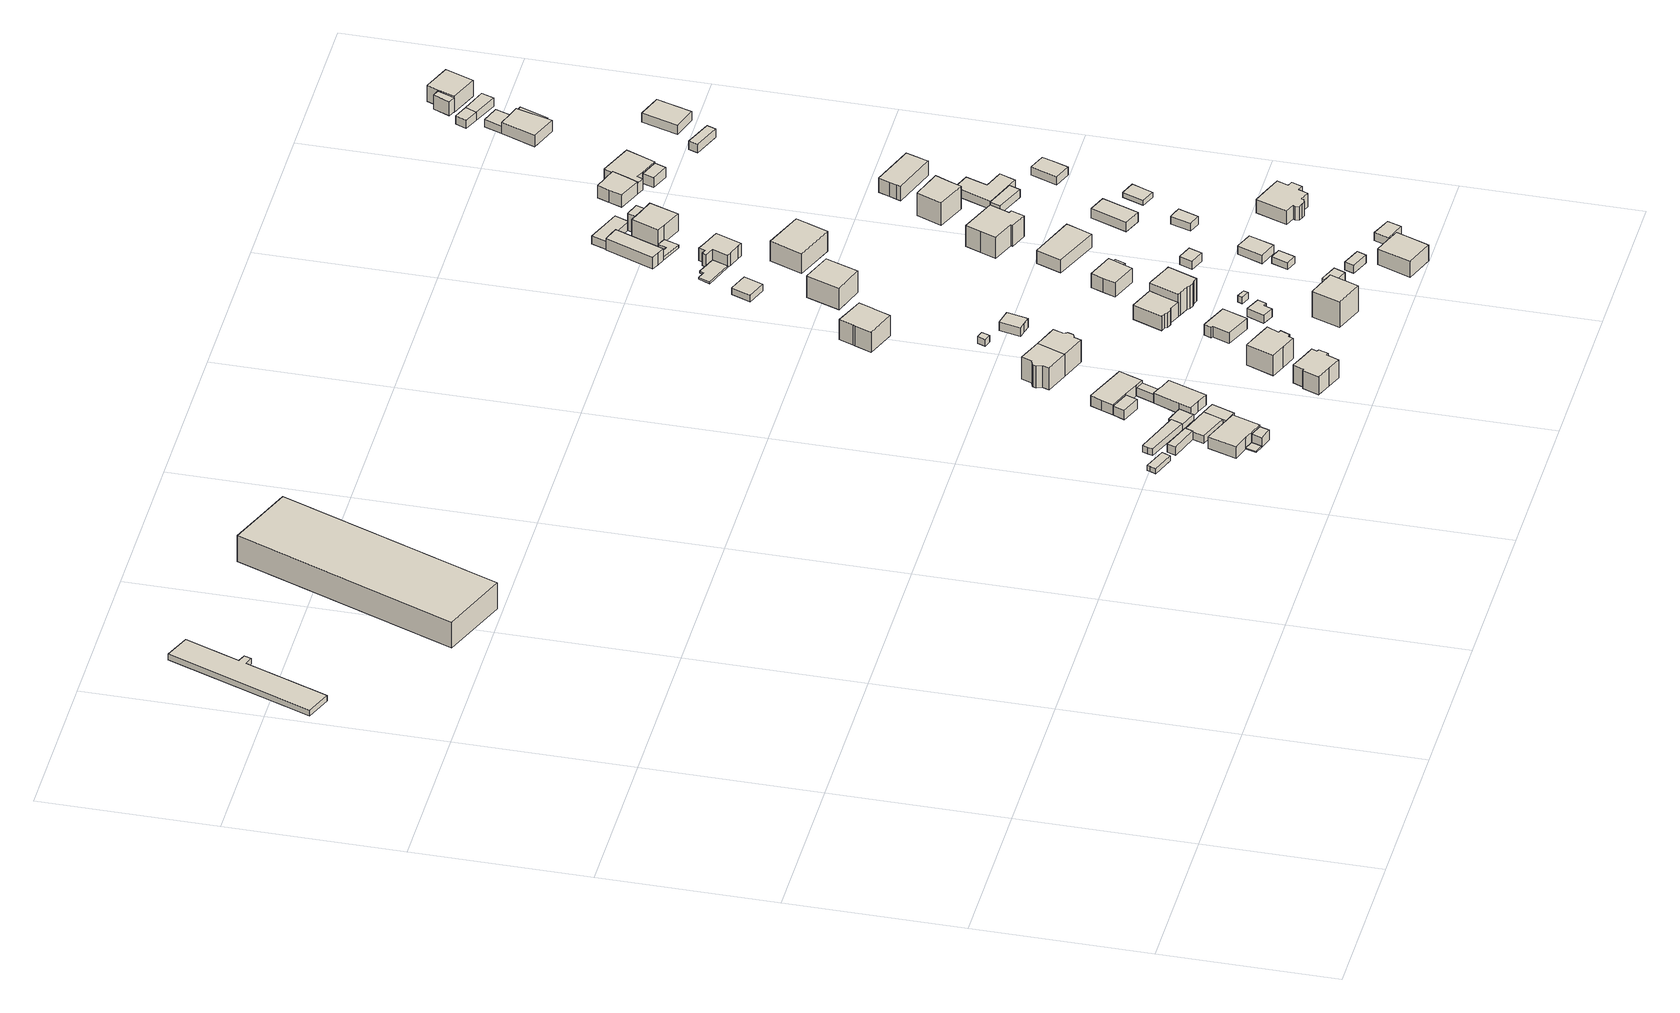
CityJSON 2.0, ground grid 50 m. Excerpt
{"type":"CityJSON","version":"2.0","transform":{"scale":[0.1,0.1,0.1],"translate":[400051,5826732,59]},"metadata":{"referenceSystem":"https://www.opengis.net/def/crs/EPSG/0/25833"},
"CityObjects":{
"building1":{"type":"Building","attributes":{"Gemeindeschluessel":"11000011","BezugspunktDach":"2200","function":"31001_2143","measuredHeight":1.81,"storeysAboveGround":1},"address":[{"country":"Germany","locality":"Berlin","thoroughfareNumber":"2 (5)","thoroughfareName":"Straße 1"}],"geometry":[{"type":"Solid","lod":"1","boundaries":[[[[0,1,2,3,4,5,6,7]],[[8,9,10,11,12,13,14,15]],[[8,15,7,6]],[[9,8,6,5]],[[10,9,5,4]],[[11,10,4,3]],[[12,11,3,2]],[[13,12,2,1]],[[14,13,1,0]],[[15,14,0,7]]]]}]},
"building2":{"type":"Building","attributes":{"Gemeindeschluessel":"11000011","BezugspunktDach":"2200","function":"31001_2143","measuredHeight":9.62,"storeysAboveGround":1},"address":[{"country":"Germany","locality":"Berlin","thoroughfareNumber":"2 (6)","thoroughfareName":"Straße 1"}],"geometry":[{"type":"Solid","lod":"1","boundaries":[[[[16,17,18,19,20]],[[21,22,23,24,25]],[[21,25,20,19]],[[22,21,19,18]],[[23,22,18,17]],[[24,23,17,16]],[[25,24,16,20]]]]}]},
"building3":{"type":"Building","attributes":{"Gemeindeschluessel":"11000011","BezugspunktDach":"2200","function":"31001_2143","measuredHeight":1.54,"storeysAboveGround":1},"address":[{"country":"Germany","locality":"Berlin","thoroughfareNumber":"114 (2)","thoroughfareName":"Straße 4"}],"geometry":[{"type":"Solid","lod":"1","boundaries":[[[[26,27,28,29,30]],[[31,32,33,34,35]],[[31,35,30,29]],[[32,31,29,28]],[[33,32,28,27]],[[34,33,27,26]],[[35,34,26,30]]]]}]},
"building4":{"type":"Building","attributes":{"Gemeindeschluessel":"11000011","BezugspunktDach":"2200","function":"51009_1610","measuredHeight":0.368,"storeysAboveGround":0},"address":[{"country":"Germany","locality":"Berlin"}],"geometry":[{"type":"Solid","lod":"1","boundaries":[[[[36,37,38,39]],[[40,41,42,43]],[[40,43,39,38]],[[41,40,38,37]],[[42,41,37,36]],[[43,42,36,39]]]]}]},
"building5":{"type":"Building","attributes":{"Gemeindeschluessel":"11000011","BezugspunktDach":"2200","function":"31001_2143","measuredHeight":3.09,"storeysAboveGround":1},"address":[{"country":"Germany","locality":"Berlin","thoroughfareNumber":"114 (4)","thoroughfareName":"Straße 4"}],"geometry":[{"type":"Solid","lod":"1","boundaries":[[[[44,45,46,47]],[[48,49,50,51]],[[48,51,47,46]],[[49,48,46,45]],[[50,49,45,44]],[[51,50,44,47]]]]}]},
"building6":{"type":"Building","attributes":{"Gemeindeschluessel":"11000011","function":"31001_1010"},"address":[{"country":"Germany","locality":"Berlin","thoroughfareNumber":"114","thoroughfareName":"Straße 4"}],"children":["building6-1","building6-2"]},
"building6-1":{"type":"BuildingPart","attributes":{"BezugspunktDach":"2200","measuredHeight":4.24,"storeysAboveGround":1},"parents":["building6"],"geometry":[{"type":"MultiSurface","lod":"1","boundaries":[[[52,53,54,55,56,57,58]],[[59,60,61,62,41,40,63]],[[59,63,58,57]],[[60,59,57,56]],[[61,60,56,55]],[[62,61,55,54]],[[41,64,65,54,53]],[[40,41,53,52]],[[63,40,52,58]],[[62,65,64,41]]]}]},
"building6-2":{"type":"BuildingPart","attributes":{"BezugspunktDach":"2200","measuredHeight":3.12,"storeysAboveGround":1},"parents":["building6"],"geometry":[{"type":"Solid","lod":"1","boundaries":[[[[66,65,64,67]],[[41,62,68,42]],[[41,42,67,64]],[[68,62,65,66]],[[42,68,66,67]],[[41,64,65,62]]]]}]},
"building7":{"type":"Building","attributes":{"Gemeindeschluessel":"11000011","function":"31001_2463"},"address":[{"country":"Germany","locality":"Berlin","thoroughfareNumber":"110 (3)","thoroughfareName":"Straße 4"}],"children":["building7-1","building7-2"]},
"building7-1":{"type":"BuildingPart","attributes":{"BezugspunktDach":"2200","measuredHeight":2.5,"storeysAboveGround":1},"parents":["building7"],"geometry":[{"type":"MultiSurface","lod":"1","boundaries":[[[69,70,71,72,73,74]],[[75,76,77,78,79,80]],[[75,80,74,73]],[[76,75,73,72]],[[77,76,72,71]],[[81,82,77,71,70]],[[79,83,81,78,70,69]],[[80,79,69,74]],[[78,77,82,81]],[[84,78,81,83,79]]]}]},
"building7-2":{"type":"BuildingPart","attributes":{"BezugspunktDach":"2200","measuredHeight":1.83,"storeysAboveGround":1},"parents":["building7"],"geometry":[{"type":"MultiSurface","lod":"1","boundaries":[[[85,86,87,88,82,83]],[[77,89,90,91,92,79]],[[89,77,82,88]],[[90,89,88,87]],[[91,90,87,86]],[[92,91,86,85]],[[79,92,85,83]],[[77,93,78,81,82]],[[79,83,81,78]]]}]},
"building8":{"type":"Building","attributes":{"Gemeindeschluessel":"11000011","BezugspunktDach":"2200","function":"31001_2463","measuredHeight":2.36,"storeysAboveGround":1},"address":[{"country":"Germany","locality":"Berlin","thoroughfareNumber":"114 (3)","thoroughfareName":"Straße 4"}],"geometry":[{"type":"Solid","lod":"1","boundaries":[[[[94,95,96,97,98]],[[50,49,99,100,101]],[[50,101,98,97]],[[49,50,97,96]],[[99,49,96,95]],[[100,99,95,94]],[[101,100,94,98]]]]}]},
"building9":{"type":"Building","attributes":{"Gemeindeschluessel":"11000011","BezugspunktDach":"2200","function":"31001_2143","measuredHeight":2.33,"storeysAboveGround":1},"address":[{"country":"Germany","locality":"Berlin","thoroughfareNumber":"114 (1)","thoroughfareName":"Straße 4"}],"geometry":[{"type":"Solid","lod":"1","boundaries":[[[[102,103,95,94,104]],[[100,99,105,106,107]],[[100,107,104,94]],[[99,100,94,95]],[[105,99,95,103]],[[106,105,103,102]],[[107,106,102,104]]]]}]},
"building10":{"type":"Building","attributes":{"Gemeindeschluessel":"11000011","BezugspunktDach":"2200","function":"31001_2463","measuredHeight":3.72,"storeysAboveGround":1},"address":[{"country":"Germany","locality":"Berlin","thoroughfareNumber":"110 (2)","thoroughfareName":"Straße 4"}],"geometry":[{"type":"Solid","lod":"1","boundaries":[[[[108,109,110,111,112,113,114,115]],[[116,117,118,119,120,121,122,123]],[[116,123,115,114]],[[117,116,114,113]],[[118,117,113,112]],[[119,118,112,111]],[[120,119,111,110]],[[121,120,110,109]],[[122,121,109,108]],[[123,122,108,115]]]]}]},
"building11":{"type":"Building","attributes":{"Gemeindeschluessel":"11000011","function":"31001_1010"},"address":[{"country":"Germany","locality":"Berlin","thoroughfareNumber":"110","thoroughfareName":"Straße 4"}],"children":["building11-1","building11-2"]},
"building11-1":{"type":"BuildingPart","attributes":{"BezugspunktDach":"2200","measuredHeight":3.73,"storeysAboveGround":1},"parents":["building11"],"geometry":[{"type":"MultiSurface","lod":"1","boundaries":[[[124,125,126,127,128,129,130,131]],[[132,133,134,135,136,137,138,139]],[[132,139,131,130]],[[133,132,130,129]],[[134,133,129,128]],[[135,134,128,127]],[[136,135,127,126]],[[137,136,126,125]],[[138,137,125,124]],[[139,140,141,124,131]],[[141,140,139,138]]]}]},
"building11-2":{"type":"BuildingPart","attributes":{"BezugspunktDach":"2200","measuredHeight":3.01,"storeysAboveGround":1},"parents":["building11"],"geometry":[{"type":"Solid","lod":"1","boundaries":[[[[142,141,140,143]],[[139,138,144,145]],[[139,145,143,140]],[[144,138,141,142]],[[145,144,142,143]],[[138,139,140,141]]]]}]},
"building12":{"type":"Building","attributes":{"Gemeindeschluessel":"11000011","BezugspunktDach":"2200","function":"51009_1610","measuredHeight":2.56,"storeysAboveGround":0},"address":[{"country":"Germany","locality":"Berlin"}],"geometry":[{"type":"Solid","lod":"1","boundaries":[[[[146,147,148,149]],[[137,136,150,151]],[[137,151,149,148]],[[136,137,148,147]],[[150,136,147,146]],[[151,150,146,149]]]]}]},
"building13":{"type":"Building","attributes":{"Gemeindeschluessel":"11000011","BezugspunktDach":"2200","function":"31001_1010","measuredHeight":7.73,"storeysAboveGround":1},"address":[{"country":"Germany","locality":"Berlin","thoroughfareNumber":"115","thoroughfareName":"Straße 4"}],"geometry":[{"type":"Solid","lod":"1","boundaries":[[[[152,153,154,155,156,157,158,159,160,161,162,163]],[[164,165,166,167,168,169,170,171,172,173,174,175]],[[164,175,163,162]],[[165,164,162,161]],[[166,165,161,160]],[[167,166,160,159]],[[168,167,159,158]],[[169,168,158,157]],[[170,169,157,156]],[[171,170,156,155]],[[172,171,155,154]],[[173,172,154,153]],[[174,173,153,152]],[[175,174,152,163]]]]}]},
"building14":{"type":"Building","attributes":{"Gemeindeschluessel":"11000011","BezugspunktDach":"2200","function":"31001_1010","measuredHeight":8.79,"storeysAboveGround":1},"address":[{"country":"Germany","locality":"Berlin","thoroughfareNumber":"68","thoroughfareName":"Birkholzer Weg"}],"geometry":[{"type":"Solid","lod":"1","boundaries":[[[[176,177,178,179,180,181,182,183,184,185]],[[186,187,188,189,190,191,192,193,194,195]],[[186,195,185,184]],[[187,186,184,183]],[[188,187,183,182]],[[189,188,182,181]],[[190,189,181,180]],[[191,190,180,179]],[[192,191,179,178]],[[193,192,178,177]],[[194,193,177,176]],[[195,194,176,185]]]]}]},
"building15":{"type":"Building","attributes":{"Gemeindeschluessel":"11000011","BezugspunktDach":"2200","function":"31001_1010","measuredHeight":9.28,"storeysAboveGround":1},"address":[{"country":"Germany","locality":"Berlin","thoroughfareNumber":"113","thoroughfareName":"Straße 4"}],"geometry":[{"type":"Solid","lod":"1","boundaries":[[[[196,197,198,199,200,201,202,203,204,205]],[[206,207,208,209,210,211,212,213,214,215]],[[206,215,205,204]],[[207,206,204,203]],[[208,207,203,202]],[[209,208,202,201]],[[210,209,201,200]],[[211,210,200,199]],[[212,211,199,198]],[[213,212,198,197]],[[214,213,197,196]],[[215,214,196,205]]]]}]},
"building16":{"type":"Building","attributes":{"Gemeindeschluessel":"11000011","BezugspunktDach":"2200","function":"31001_1010","measuredHeight":8.74,"storeysAboveGround":1},"address":[{"country":"Germany","locality":"Berlin","thoroughfareNumber":"108","thoroughfareName":"Straße 4"}],"geometry":[{"type":"Solid","lod":"1","boundaries":[[[[216,217,218,219,220,221,222,178,177,176]],[[193,192,223,224,225,226,227,228,229,194]],[[193,194,176,177]],[[192,193,177,178]],[[223,192,178,222]],[[224,223,222,221]],[[225,224,221,220]],[[226,225,220,219]],[[227,226,219,218]],[[228,227,218,217]],[[229,228,217,216]],[[194,229,216,176]]]]}]},
"building17":{"type":"Building","attributes":{"Gemeindeschluessel":"11000011","BezugspunktDach":"2200","function":"31001_2143","measuredHeight":2.1,"storeysAboveGround":1},"address":[{"country":"Germany","locality":"Berlin","thoroughfareNumber":"106 (1)","thoroughfareName":"Straße 4"}],"geometry":[{"type":"Solid","lod":"1","boundaries":[[[[230,231,232,233]],[[234,235,236,237]],[[234,237,233,232]],[[235,234,232,231]],[[236,235,231,230]],[[237,236,230,233]]]]}]},
"building18":{"type":"Building","attributes":{"Gemeindeschluessel":"11000011","BezugspunktDach":"2200","function":"31001_1010","measuredHeight":4.11,"storeysAboveGround":1},"address":[{"country":"Germany","locality":"Berlin","thoroughfareNumber":"111","thoroughfareName":"Straße 4"}],"geometry":[{"type":"Solid","lod":"1","boundaries":[[[[238,239,240,241,242,243,244]],[[245,246,247,248,249,250,251]],[[245,251,244,243]],[[246,245,243,242]],[[247,246,242,241]],[[248,247,241,240]],[[249,248,240,239]],[[250,249,239,238]],[[251,250,238,244]]]]}]},
"building19":{"type":"Building","attributes":{"Gemeindeschluessel":"11000011","BezugspunktDach":"2200","function":"31001_1010","measuredHeight":8.07,"storeysAboveGround":1},"address":[{"country":"Germany","locality":"Berlin","thoroughfareNumber":"73","thoroughfareName":"Birkholzer Weg"}],"geometry":[{"type":"Solid","lod":"1","boundaries":[[[[252,253,254,255,256,257,258,259]],[[260,261,262,263,264,265,266,267]],[[260,267,259,258]],[[261,260,258,257]],[[262,261,257,256]],[[263,262,256,255]],[[264,263,255,254]],[[265,264,254,253]],[[266,265,253,252]],[[267,266,252,259]]]]}]},
"building20":{"type":"Building","attributes":{"Gemeindeschluessel":"11000011","BezugspunktDach":"2200","function":"31001_2143","measuredHeight":3.01,"storeysAboveGround":1},"address":[{"country":"Germany","locality":"Berlin","thoroughfareNumber":"106","thoroughfareName":"Straße 4"}],"geometry":[{"type":"Solid","lod":"1","boundaries":[[[[268,269,270,271,272,273]],[[274,275,276,277,278,279]],[[274,279,273,272]],[[275,274,272,271]],[[276,275,271,270]],[[277,276,270,269]],[[278,277,269,268]],[[279,278,268,273]]]]}]},
"building21":{"type":"Building","attributes":{"Gemeindeschluessel":"11000011","BezugspunktDach":"2200","function":"31001_1010","measuredHeight":9.16,"storeysAboveGround":1},"address":[{"country":"Germany","locality":"Berlin","thoroughfareNumber":"9","thoroughfareName":"Straße 3"}],"geometry":[{"type":"Solid","lod":"1","boundaries":[[[[280,281,282,283]],[[284,285,286,287]],[[284,287,283,282]],[[285,284,282,281]],[[286,285,281,280]],[[287,286,280,283]]]]}]},
"building22":{"type":"Building","attributes":{"Gemeindeschluessel":"11000011","BezugspunktDach":"2200","function":"31001_2463","measuredHeight":2.52,"storeysAboveGround":1},"address":[{"country":"Germany","locality":"Berlin","thoroughfareNumber":"111 (1)","thoroughfareName":"Straße 4"}],"geometry":[{"type":"Solid","lod":"1","boundaries":[[[[288,289,290,291,292,293]],[[294,295,296,297,298,299]],[[294,299,293,292]],[[295,294,292,291]],[[296,295,291,290]],[[297,296,290,289]],[[298,297,289,288]],[[299,298,288,293]]]]}]},
"building23":{"type":"Building","attributes":{"Gemeindeschluessel":"11000011","BezugspunktDach":"2200","function":"31001_1010","measuredHeight":5.5,"storeysAboveGround":1},"address":[{"country":"Germany","locality":"Berlin","thoroughfareNumber":"109","thoroughfareName":"Straße 4"}],"geometry":[{"type":"Solid","lod":"1","boundaries":[[[[300,301,302,303,304,305,306,307,308]],[[309,310,311,312,313,314,315,316,317]],[[309,317,308,307]],[[310,309,307,306]],[[311,310,306,305]],[[312,311,305,304]],[[313,312,304,303]],[[314,313,303,302]],[[315,314,302,301]],[[316,315,301,300]],[[317,316,300,308]]]]}]},
"building24":{"type":"Building","attributes":{"Gemeindeschluessel":"11000011","BezugspunktDach":"2200","function":"31001_1010","measuredHeight":8.52,"storeysAboveGround":1},"address":[{"country":"Germany","locality":"Berlin","thoroughfareNumber":"109A","thoroughfareName":"Straße 4"}],"geometry":[{"type":"Solid","lod":"1","boundaries":[[[[318,319,320,321,322,323,324,325,326,327,328,329]],[[310,330,331,332,333,334,335,336,337,338,339,312]],[[310,312,329,328]],[[330,310,328,327]],[[331,330,327,326]],[[332,331,326,325]],[[333,332,325,324]],[[334,333,324,323]],[[335,334,323,322]],[[336,335,322,321]],[[337,336,321,320]],[[338,337,320,319]],[[339,338,319,318]],[[312,339,318,329]]]]}]},
"building25":{"type":"Building","attributes":{"Gemeindeschluessel":"11000011","BezugspunktDach":"2200","function":"31001_2143","measuredHeight":2.08,"storeysAboveGround":1},"address":[{"country":"Germany","locality":"Berlin","thoroughfareNumber":"111 (2)","thoroughfareName":"Straße 4"}],"geometry":[{"type":"Solid","lod":"1","boundaries":[[[[340,341,342,343]],[[344,345,346,347]],[[344,347,343,342]],[[345,344,342,341]],[[346,345,341,340]],[[347,346,340,343]]]]}]},
"building26":{"type":"Building","attributes":{"Gemeindeschluessel":"11000011","BezugspunktDach":"2200","function":"31001_2463","measuredHeight":2.92,"storeysAboveGround":1},"address":[{"country":"Germany","locality":"Berlin","thoroughfareNumber":"118 (3)","thoroughfareName":"Straße 5"}],"geometry":[{"type":"Solid","lod":"1","boundaries":[[[[348,349,350,351]],[[352,353,354,355]],[[352,355,351,350]],[[353,352,350,349]],[[354,353,349,348]],[[355,354,348,351]]]]}]},
"building27":{"type":"Building","attributes":{"Gemeindeschluessel":"11000011","BezugspunktDach":"2200","function":"31001_1010","measuredHeight":7.49,"storeysAboveGround":1},"address":[{"country":"Germany","locality":"Berlin","thoroughfareNumber":"75","thoroughfareName":"Birkholzer Weg"}],"geometry":[{"type":"Solid","lod":"1","boundaries":[[[[356,357,358,359]],[[360,361,362,363]],[[360,363,359,358]],[[361,360,358,357]],[[362,361,357,356]],[[363,362,356,359]]]]}]},
"building28":{"type":"Building","attributes":{"Gemeindeschluessel":"11000011","BezugspunktDach":"2200","function":"31001_1010","measuredHeight":5.88,"storeysAboveGround":1},"address":[{"country":"Germany","locality":"Berlin","thoroughfareNumber":"107","thoroughfareName":"Straße 4"}],"geometry":[{"type":"Solid","lod":"1","boundaries":[[[[364,365,366,367,368,369]],[[370,371,372,373,374,375]],[[370,375,369,368]],[[371,370,368,367]],[[372,371,367,366]],[[373,372,366,365]],[[374,373,365,364]],[[375,374,364,369]]]]}]},
"building29":{"type":"Building","attributes":{"Gemeindeschluessel":"11000011","BezugspunktDach":"2200","function":"31001_2463","measuredHeight":2.09,"storeysAboveGround":1},"address":[{"country":"Germany","locality":"Berlin","thoroughfareNumber":"100 (1)","thoroughfareName":"Straße 4"}],"geometry":[{"type":"Solid","lod":"1","boundaries":[[[[376,377,378,379]],[[380,381,382,383]],[[380,383,379,378]],[[381,380,378,377]],[[382,381,377,376]],[[383,382,376,379]]]]}]},
"building30":{"type":"Building","attributes":{"Gemeindeschluessel":"11000011","BezugspunktDach":"2200","function":"31001_2143","measuredHeight":2.47,"storeysAboveGround":1},"address":[{"country":"Germany","locality":"Berlin","thoroughfareNumber":"118 (2)","thoroughfareName":"Straße 5"}],"geometry":[{"type":"Solid","lod":"1","boundaries":[[[[384,385,386,387]],[[388,389,390,391]],[[388,391,387,386]],[[389,388,386,385]],[[390,389,385,384]],[[391,390,384,387]]]]}]},
"building31":{"type":"Building","attributes":{"Gemeindeschluessel":"11000011","BezugspunktDach":"2200","function":"31001_1010","measuredHeight":5.78,"storeysAboveGround":1},"address":[{"country":"Germany","locality":"Berlin","thoroughfareNumber":"118","thoroughfareName":"Straße 5"}],"geometry":[{"type":"Solid","lod":"1","boundaries":[[[[392,393,394,395,396]],[[397,398,399,400,401]],[[397,401,396,395]],[[398,397,395,394]],[[399,398,394,393]],[[400,399,393,392]],[[401,400,392,396]]]]}]},
"building32":{"type":"Building","attributes":{"Gemeindeschluessel":"11000011","BezugspunktDach":"2200","function":"31001_2143","measuredHeight":2.52,"storeysAboveGround":1},"address":[{"country":"Germany","locality":"Berlin","thoroughfareNumber":"107 (1)","thoroughfareName":"Straße 4"}],"geometry":[{"type":"Solid","lod":"1","boundaries":[[[[402,403,404,405]],[[372,406,407,373]],[[372,373,405,404]],[[406,372,404,403]],[[407,406,403,402]],[[373,407,402,405]]]]}]},
"building33":{"type":"Building","attributes":{"Gemeindeschluessel":"11000011","BezugspunktDach":"2200","function":"31001_2143","measuredHeight":2.22,"storeysAboveGround":1},"address":[{"country":"Germany","locality":"Berlin","thoroughfareNumber":"116","thoroughfareName":"Straße 5"}],"geometry":[{"type":"Solid","lod":"1","boundaries":[[[[408,409,410,411]],[[412,413,414,415]],[[412,415,411,410]],[[413,412,410,409]],[[414,413,409,408]],[[415,414,408,411]]]]}]},
"building34":{"type":"Building","attributes":{"Gemeindeschluessel":"11000011","BezugspunktDach":"2200","function":"31001_2463","measuredHeight":3.1,"storeysAboveGround":1},"address":[{"country":"Germany","locality":"Berlin","thoroughfareNumber":"109 (1)","thoroughfareName":"Straße 4"}],"geometry":[{"type":"Solid","lod":"1","boundaries":[[[[416,417,418,419]],[[420,421,422,423]],[[420,423,419,418]],[[421,420,418,417]],[[422,421,417,416]],[[423,422,416,419]]]]}]},
"building35":{"type":"Building","attributes":{"Gemeindeschluessel":"11000011","BezugspunktDach":"2200","function":"31001_2143","measuredHeight":0.62,"storeysAboveGround":1},"address":[{"country":"Germany","locality":"Berlin","thoroughfareNumber":"98 (1)","thoroughfareName":"Straße 4"}],"geometry":[{"type":"Solid","lod":"1","boundaries":[[[[424,425,426,427,428,429,430]],[[431,432,433,434,435,436,437]],[[431,437,430,429]],[[432,431,429,428]],[[433,432,428,427]],[[434,433,427,426]],[[435,434,426,425]],[[436,435,425,424]],[[437,436,424,430]]]]}]},
"building36":{"type":"Building","attributes":{"Gemeindeschluessel":"11000011","BezugspunktDach":"2200","function":"31001_2143","measuredHeight":3.09,"storeysAboveGround":1},"address":[{"country":"Germany","locality":"Berlin","thoroughfareNumber":"114 (1)","thoroughfareName":"Straße 5"}],"geometry":[{"type":"Solid","lod":"1","boundaries":[[[[438,439,440,441]],[[442,443,444,445]],[[442,445,441,440]],[[443,442,440,439]],[[444,443,439,438]],[[445,444,438,441]]]]}]},
"building37":{"type":"Building","attributes":{"Gemeindeschluessel":"11000011","BezugspunktDach":"2200","function":"31001_1010","measuredHeight":5.5,"storeysAboveGround":1},"address":[{"country":"Germany","locality":"Berlin","thoroughfareNumber":"105","thoroughfareName":"Straße 4"}],"geometry":[{"type":"Solid","lod":"1","boundaries":[[[[446,447,448,449]],[[450,451,452,453]],[[450,453,449,448]],[[451,450,448,447]],[[452,451,447,446]],[[453,452,446,449]]]]}]},
"building38":{"type":"Building","attributes":{"Gemeindeschluessel":"11000011","BezugspunktDach":"2200","function":"31001_2463","measuredHeight":2.6,"storeysAboveGround":1},"address":[{"country":"Germany","locality":"Berlin","thoroughfareNumber":"118 (1)","thoroughfareName":"Straße 5"}],"geometry":[{"type":"Solid","lod":"1","boundaries":[[[[454,455,456,457]],[[458,459,460,461]],[[458,461,457,456]],[[459,458,456,455]],[[460,459,455,454]],[[461,460,454,457]]]]}]},
"building39":{"type":"Building","attributes":{"Gemeindeschluessel":"11000011","BezugspunktDach":"2200","function":"31001_1010","measuredHeight":8.18,"storeysAboveGround":1},"address":[{"country":"Germany","locality":"Berlin","thoroughfareNumber":"100","thoroughfareName":"Straße 4"}],"geometry":[{"type":"Solid","lod":"1","boundaries":[[[[462,463,464,465,466]],[[467,468,469,470,471]],[[467,471,466,465]],[[468,467,465,464]],[[469,468,464,463]],[[470,469,463,462]],[[471,470,462,466]]]]}]},
"building40":{"type":"Building","attributes":{"Gemeindeschluessel":"11000011","BezugspunktDach":"2200","function":"31001_1010","measuredHeight":5.52,"storeysAboveGround":1},"address":[{"country":"Germany","locality":"Berlin","thoroughfareNumber":"98","thoroughfareName":"Straße 4"}],"geometry":[{"type":"Solid","lod":"1","boundaries":[[[[472,473,474,475,476,477,478,479,480,481,482,483]],[[484,485,486,487,488,489,490,491,492,436,435,434]],[[484,434,483,482]],[[485,484,482,481]],[[486,485,481,480]],[[487,486,480,479]],[[488,487,479,478]],[[489,488,478,477]],[[490,489,477,476]],[[491,490,476,475]],[[492,491,475,474]],[[436,492,474,473]],[[435,436,473,472]],[[434,435,472,483]]]]}]},
"building41":{"type":"Building","attributes":{"Gemeindeschluessel":"11000011","BezugspunktDach":"2200","function":"31001_2143","measuredHeight":4.56,"storeysAboveGround":1},"address":[{"country":"Germany","locality":"Berlin","thoroughfareNumber":"96 (2)","thoroughfareName":"Straße 4"}],"geometry":[{"type":"Solid","lod":"1","boundaries":[[[[493,494,495,496,497,498,499]],[[500,501,502,503,504,505,506]],[[500,506,499,498]],[[501,500,498,497]],[[502,501,497,496]],[[503,502,496,495]],[[504,503,495,494]],[[505,504,494,493]],[[506,505,493,499]]]]}]},
"building42":{"type":"Building","attributes":{"Gemeindeschluessel":"11000011","BezugspunktDach":"2200","function":"51009_1610","measuredHeight":1.14,"storeysAboveGround":0},"address":[{"country":"Germany","locality":"Berlin"}],"geometry":[{"type":"Solid","lod":"1","boundaries":[[[[507,508,509,510,511,512]],[[503,513,514,515,516,504]],[[503,504,512,511]],[[513,503,511,510]],[[514,513,510,509]],[[515,514,509,508]],[[516,515,508,507]],[[504,516,507,512]]]]}]},
"building43":{"type":"Building","attributes":{"Gemeindeschluessel":"11000011","BezugspunktDach":"2200","function":"31001_1010","measuredHeight":8.59,"storeysAboveGround":2},"address":[{"country":"Germany","locality":"Berlin","thoroughfareNumber":"103","thoroughfareName":"Straße 4"}],"geometry":[{"type":"Solid","lod":"1","boundaries":[[[[517,518,519,520,521,522,523,524,525,526]],[[527,528,529,530,531,532,533,534,535,536]],[[527,536,526,525]],[[528,527,525,524]],[[529,528,524,523]],[[530,529,523,522]],[[531,530,522,521]],[[532,531,521,520]],[[533,532,520,519]],[[534,533,519,518]],[[535,534,518,517]],[[536,535,517,526]]]]}]},
"building44":{"type":"Building","attributes":{"Gemeindeschluessel":"11000011","BezugspunktDach":"2200","function":"31001_1313","measuredHeight":2.68,"storeysAboveGround":1},"address":[{"country":"Germany","locality":"Berlin","thoroughfareNumber":"112 (1)","thoroughfareName":"Straße 5"}],"geometry":[{"type":"Solid","lod":"1","boundaries":[[[[537,538,539,540,541]],[[542,543,544,545,546]],[[542,546,541,540]],[[543,542,540,539]],[[544,543,539,538]],[[545,544,538,537]],[[546,545,537,541]]]]}]},
"building45":{"type":"Building","attributes":{"Gemeindeschluessel":"11000011","BezugspunktDach":"2200","function":"31001_2463","measuredHeight":2.54,"storeysAboveGround":1},"address":[{"country":"Germany","locality":"Berlin","thoroughfareNumber":"96 (1)","thoroughfareName":"Straße 4"}],"geometry":[{"type":"Solid","lod":"1","boundaries":[[[[547,548,549,550,551,552]],[[553,554,555,556,557,558]],[[553,558,552,551]],[[554,553,551,550]],[[555,554,550,549]],[[556,555,549,548]],[[557,556,548,547]],[[558,557,547,552]]]]}]},
"building46":{"type":"Building","attributes":{"Gemeindeschluessel":"11000011","function":"31001_1010"},"address":[{"country":"Germany","locality":"Berlin","thoroughfareNumber":"96","thoroughfareName":"Straße 4"}],"children":["building46-1","building46-2"]},
"building46-1":{"type":"BuildingPart","attributes":{"BezugspunktDach":"2200","measuredHeight":5.55,"storeysAboveGround":1},"parents":["building46"],"geometry":[{"type":"MultiSurface","lod":"1","boundaries":[[[559,560,561,562,563,564]],[[565,566,567,568,569,570]],[[565,570,564,563]],[[565,563,562,571,572]],[[567,566,562,561]],[[568,567,561,560]],[[569,568,560,559]],[[570,569,559,564]],[[566,572,571,562]]]}]},
"building46-2":{"type":"BuildingPart","attributes":{"BezugspunktDach":"2200","measuredHeight":5.55,"storeysAboveGround":1},"parents":["building46"],"geometry":[{"type":"Solid","lod":"1","boundaries":[[[[562,573,574,575,571]],[[556,555,576,566,572]],[[556,572,571,575]],[[555,556,575,574]],[[576,555,574,573]],[[566,576,573,562]],[[572,566,562,571]]]]}]},
"building47":{"type":"Building","attributes":{"Gemeindeschluessel":"11000011","BezugspunktDach":"2200","function":"31001_2463","measuredHeight":3.71,"storeysAboveGround":1},"address":[{"country":"Germany","locality":"Berlin","thoroughfareNumber":"105 (1)","thoroughfareName":"Straße 4"}],"geometry":[{"type":"Solid","lod":"1","boundaries":[[[[577,578,579,580]],[[581,582,583,584]],[[581,584,580,579]],[[582,581,579,578]],[[583,582,578,577]],[[584,583,577,580]]]]}]},
"building48":{"type":"Building","attributes":{"Gemeindeschluessel":"11000011","BezugspunktDach":"2200","function":"31001_1010","measuredHeight":7.76,"storeysAboveGround":1},"address":[{"country":"Germany","locality":"Berlin","thoroughfareNumber":"114","thoroughfareName":"Straße 5"}],"geometry":[{"type":"Solid","lod":"1","boundaries":[[[[585,586,587,588,589,590,591,592,593,594,595,596,597,598,599,600]],[[601,602,603,604,605,606,607,608,609,610,611,612,613,614,615,616]],[[601,616,600,599]],[[602,601,599,598]],[[603,602,598,597]],[[604,603,597,596]],[[605,604,596,595]],[[606,605,595,594]],[[607,606,594,593]],[[608,607,593,592]],[[609,608,592,591]],[[610,609,591,590]],[[611,610,590,589]],[[612,611,589,588]],[[613,612,588,587]],[[614,613,587,586]],[[615,614,586,585]],[[616,615,585,600]]]]}]},
"building49":{"type":"Building","attributes":{"Gemeindeschluessel":"11000011","BezugspunktDach":"2200","function":"31001_1010","measuredHeight":8.78,"storeysAboveGround":1},"address":[{"country":"Germany","locality":"Berlin","thoroughfareNumber":"101","thoroughfareName":"Straße 4"}],"geometry":[{"type":"Solid","lod":"1","boundaries":[[[[617,618,619,620,621]],[[622,623,624,625,626]],[[622,626,621,620]],[[623,622,620,619]],[[624,623,619,618]],[[625,624,618,617]],[[626,625,617,621]]]]}]},
"building50":{"type":"Building","attributes":{"Gemeindeschluessel":"11000011","BezugspunktDach":"2200","function":"31001_2463","measuredHeight":2.52,"storeysAboveGround":1},"address":[{"country":"Germany","locality":"Berlin","thoroughfareNumber":"103 (1)","thoroughfareName":"Straße 4"}],"geometry":[{"type":"Solid","lod":"1","boundaries":[[[[627,628,629,630]],[[631,632,633,634]],[[631,634,630,629]],[[632,631,629,628]],[[633,632,628,627]],[[634,633,627,630]]]]}]},
"building51":{"type":"Building","attributes":{"Gemeindeschluessel":"11000011","BezugspunktDach":"2200","function":"31001_2463","measuredHeight":2.95,"storeysAboveGround":1},"address":[{"country":"Germany","locality":"Berlin","thoroughfareNumber":"110 (1)","thoroughfareName":"Straße 5"}],"geometry":[{"type":"Solid","lod":"1","boundaries":[[[[635,636,637,638,639]],[[640,641,642,643,644]],[[640,644,639,638]],[[641,640,638,637]],[[642,641,637,636]],[[643,642,636,635]],[[644,643,635,639]]]]}]},
"building52":{"type":"Building","attributes":{"Gemeindeschluessel":"11000011","BezugspunktDach":"2200","function":"31001_1312","measuredHeight":2.52,"storeysAboveGround":1},"address":[{"country":"Germany","locality":"Berlin","thoroughfareNumber":"101 (1)","thoroughfareName":"Straße 4"}],"geometry":[{"type":"Solid","lod":"1","boundaries":[[[[645,646,647,648,649,650]],[[651,652,653,654,655,656]],[[651,656,650,649]],[[652,651,649,648]],[[653,652,648,647]],[[654,653,647,646]],[[655,654,646,645]],[[656,655,645,650]]]]}]},
"building53":{"type":"Building","attributes":{"name":"Kindertagesstätte","Gemeindeschluessel":"11000011","BezugspunktDach":"2200","function":"31001_3065","measuredHeight":5.3,"storeysAboveGround":2},"address":[{"country":"Germany","locality":"Berlin","thoroughfareNumber":"76","thoroughfareName":"Birkholzer Weg"}],"geometry":[{"type":"Solid","lod":"1","boundaries":[[[[657,658,659,660,661,662,663,664]],[[665,666,667,668,669,670,671,672]],[[665,672,664,663]],[[666,665,663,662]],[[667,666,662,661]],[[668,667,661,660]],[[669,668,660,659]],[[670,669,659,658]],[[671,670,658,657]],[[672,671,657,664]]]]}]},
"building54":{"type":"Building","attributes":{"Gemeindeschluessel":"11000011","BezugspunktDach":"2200","function":"31001_2463","measuredHeight":2.62,"storeysAboveGround":1},"address":[{"country":"Germany","locality":"Berlin","thoroughfareNumber":"108 (1)","thoroughfareName":"Straße 5"}],"geometry":[{"type":"Solid","lod":"1","boundaries":[[[[673,674,675,676,677]],[[678,679,680,681,682]],[[678,682,677,676]],[[679,678,676,675]],[[680,679,675,674]],[[681,680,674,673]],[[682,681,673,677]]]]}]},
"building55":{"type":"Building","attributes":{"Gemeindeschluessel":"11000011","function":"31001_1010"},"address":[{"country":"Germany","locality":"Berlin","thoroughfareNumber":"94","thoroughfareName":"Straße 4"}],"children":["building55-1","building55-2","building55-3"]},
"building55-1":{"type":"BuildingPart","attributes":{"BezugspunktDach":"2200","measuredHeight":4.37,"storeysAboveGround":1},"parents":["building55"],"geometry":[{"type":"MultiSurface","lod":"1","boundaries":[[[683,684,685,686,687,688,689,690,691,692]],[[693,694,695,696,697,698,699,700,701,702]],[[695,694,690,689]],[[696,695,689,688]],[[697,696,688,687]],[[698,697,687,686]],[[703,704,705,686,685]],[[700,699,685,684]],[[701,700,684,683]],[[702,701,683,692]],[[693,706,707,691]],[[702,692,707,708,706]],[[693,691,690,694]],[[699,698,705,704,703]]]}]},
"building55-2":{"type":"BuildingPart","attributes":{"BezugspunktDach":"2200","measuredHeight":4.59,"storeysAboveGround":1},"parents":["building55"],"geometry":[{"type":"MultiSurface","lod":"1","boundaries":[[[709,710,711,712,713,714]],[[715,716,694,706,702,717]],[[715,717,714,713]],[[716,715,713,712]],[[694,716,712,711]],[[707,691,690,711,710]],[[702,706,710,709],[702,692,707,706]],[[717,702,709,714]],[[706,693,691,707]],[[693,694,690,691]],[[707,692,702,706]]]}]},
"building55-3":{"type":"BuildingPart","attributes":{"BezugspunktDach":"2200","measuredHeight":3.14,"storeysAboveGround":1},"parents":["building55"],"geometry":[{"type":"MultiSurface","lod":"1","boundaries":[[[718,705,704,719]],[[699,698,720,721]],[[699,721,719,704]],[[720,698,705,718]],[[721,720,718,719]],[[698,699,704,705,722]]]}]},
"building56":{"type":"Building","attributes":{"Gemeindeschluessel":"11000011","BezugspunktDach":"2200","function":"31001_2143","measuredHeight":2.74,"storeysAboveGround":1},"address":[{"country":"Germany","locality":"Berlin","thoroughfareNumber":"79 (1)","thoroughfareName":"Birkholzer Weg"}],"geometry":[{"type":"Solid","lod":"1","boundaries":[[[[723,724,725,726]],[[727,728,729,730]],[[727,730,726,725]],[[728,727,725,724]],[[729,728,724,723]],[[730,729,723,726]]]]}]},
"building57":{"type":"Building","attributes":{"Gemeindeschluessel":"11000011","function":"31001_1010"},"address":[{"country":"Germany","locality":"Berlin","thoroughfareNumber":"92","thoroughfareName":"Straße 4"}],"children":["building57-1","building57-2","building57-3"]},
"building57-1":{"type":"BuildingPart","attributes":{"BezugspunktDach":"2200","measuredHeight":4.56,"storeysAboveGround":1},"parents":["building57"],"geometry":[{"type":"MultiSurface","lod":"1","boundaries":[[[731,732,733,734,735]],[[736,737,738,739,740]],[[736,740,735,734]],[[741,742,734,733]],[[738,737,743,744,741,733,732]],[[739,745,746,747,732,731]],[[740,739,731,735]],[[737,736,742,741]],[[741,744,743,737]],[[738,747,746,745]]]}]},
"building57-2":{"type":"BuildingPart","attributes":{"BezugspunktDach":"2200","measuredHeight":2.8,"storeysAboveGround":1},"parents":["building57"],"geometry":[{"type":"Solid","lod":"1","boundaries":[[[[748,749,747,746]],[[738,750,751,745]],[[750,738,747,749]],[[751,750,749,748]],[[745,751,748,746]],[[738,745,746,747]]]]}]},
"building57-3":{"type":"BuildingPart","attributes":{"BezugspunktDach":"2200","measuredHeight":2.37,"storeysAboveGround":1},"parents":["building57"],"geometry":[{"type":"MultiSurface","lod":"1","boundaries":[[[744,752,753,742]],[[754,755,743,736]],[[754,736,742,753]],[[755,754,753,752]],[[743,755,752,744]],[[736,737,741,742]],[[743,744,741,737,756]]]}]},
"building58":{"type":"Building","attributes":{"Gemeindeschluessel":"11000011","BezugspunktDach":"2200","function":"31001_1010","measuredHeight":2.98,"storeysAboveGround":1},"address":[{"country":"Germany","locality":"Berlin","thoroughfareNumber":"79","thoroughfareName":"Birkholzer Weg"}],"geometry":[{"type":"Solid","lod":"1","boundaries":[[[[757,758,759,760]],[[761,762,763,764]],[[761,764,760,759]],[[762,761,759,758]],[[763,762,758,757]],[[764,763,757,760]]]]}]},
"building59":{"type":"Building","attributes":{"Gemeindeschluessel":"11000011","BezugspunktDach":"2200","function":"51009_1610","measuredHeight":2.57,"storeysAboveGround":0},"address":[{"country":"Germany","locality":"Berlin"}],"geometry":[{"type":"Solid","lod":"1","boundaries":[[[[765,766,767,768]],[[769,770,771,772]],[[769,772,768,767]],[[770,769,767,766]],[[771,770,766,765]],[[772,771,765,768]]]]}]},
"building60":{"type":"Building","attributes":{"Gemeindeschluessel":"11000011","BezugspunktDach":"2200","function":"31001_2463","measuredHeight":2.69,"storeysAboveGround":1},"address":[{"country":"Germany","locality":"Berlin","thoroughfareNumber":"90 (2)","thoroughfareName":"Straße 4"}],"geometry":[{"type":"Solid","lod":"1","boundaries":[[[[773,774,766,765]],[[775,776,777,778]],[[775,778,765,766]],[[776,775,766,774]],[[777,776,774,773]],[[778,777,773,765]]]]}]},
"building61":{"type":"Building","attributes":{"Gemeindeschluessel":"11000011","BezugspunktDach":"2200","function":"31001_2143","measuredHeight":4.49,"storeysAboveGround":1},"address":[{"country":"Germany","locality":"Berlin","thoroughfareNumber":"90 (1)","thoroughfareName":"Straße 4"}],"geometry":[{"type":"Solid","lod":"1","boundaries":[[[[779,780,781,782]],[[783,784,785,786]],[[783,786,782,781]],[[784,783,781,780]],[[785,784,780,779]],[[786,785,779,782]]]]}]},
"building62":{"type":"Building","attributes":{"Gemeindeschluessel":"11000011","BezugspunktDach":"2200","function":"31001_1010","measuredHeight":5.57,"storeysAboveGround":2},"address":[{"country":"Germany","locality":"Berlin","thoroughfareNumber":"90","thoroughfareName":"Straße 4"}],"geometry":[{"type":"Solid","lod":"1","boundaries":[[[[787,788,789,790,791,792]],[[793,794,795,796,797,798]],[[793,798,792,791]],[[794,793,791,790]],[[795,794,790,789]],[[796,795,789,788]],[[797,796,788,787]],[[798,797,787,792]]]]}]}
},
"vertices":[
[85,2351,41],[176,2589,41],[200,2580,41],[207,2601,41],[184,2610,41],[244,2766,41],[170,2796,41],[10,2380,41],[170,2796,23],[244,2766,23],[184,2610,23],[207,2601,23],[200,2580,23],[176,2589,23],[85,2351,23],[10,2380,23],
[573,2009,115],[820,2640,115],[722,2678,115],[624,2716,115],[376,2085,115],[624,2716,32],[722,2678,32],[820,2640,32],[573,2009,32],[376,2085,32],
[1642,458,24],[1652,482,24],[1587,507,24],[1584,498,24],[1577,481,24],[1584,498,8],[1587,507,8],[1652,482,8],[1642,458,8],[1577,481,8],
[1751,239,14],[1761,268,14],[1735,277,14],[1726,247,14],[1735,277,10],[1761,268,10],[1751,239,10],[1726,247,10],
[1745,421,37],[1753,444,37],[1675,473,37],[1666,449,37],[1675,473,10],[1753,444,10],[1745,421,10],[1666,449,10],
[1735,277,47],[1761,268,47],[1798,255,47],[1812,294,47],[1825,333,47],[1716,374,47],[1688,292,47],[1716,374,10],[1825,333,10],[1812,294,10],[1798,255,10],[1688,292,10],[1761,268,41],[1798,255,41],
[1789,227,41],[1751,239,41],[1789,227,10],
[1781,458,29],[1787,474,29],[1794,490,29],[1664,537,29],[1659,522,29],[1654,507,29],[1659,522,8],[1664,537,8],[1794,490,8],[1787,474,8],[1781,458,8],[1654,507,8],[1787,474,26],[1794,490,26],[1781,458,26],[1781,460,8],
[1832,439,26],[1834,448,26],[1847,481,26],[1798,498,26],[1798,498,8],[1847,481,8],[1834,448,8],[1832,439,8],[1791,482,8],
[1818,358,34],[1838,414,34],[1753,444,34],[1745,421,34],[1734,390,34],[1838,414,10],[1818,358,10],[1734,390,10],
[1851,335,34],[1876,400,34],[1814,347,34],[1876,400,10],[1851,335,10],[1814,347,10],
[1867,435,44],[1900,422,44],[1941,531,44],[1909,543,44],[1903,546,44],[1878,557,44],[1847,481,44],[1834,448,44],[1847,481,11],[1878,557,11],[1903,546,11],[1909,543,11],[1941,531,11],[1900,422,11],[1867,435,11],[1834,448,11],
[1855,626,45],[1898,608,45],[1923,598,45],[1936,632,45],[1949,665,45],[1828,714,45],[1814,681,45],[1801,647,45],[1814,681,12],[1828,714,12],[1949,665,12],[1936,632,12],[1923,598,12],[1898,608,12],[1855,626,12],[1801,647,12],[1801,647,42],[1855,626,42],
[1842,592,42],[1787,614,42],[1842,592,12],[1787,614,12],
[1903,546,38],[1923,598,38],[1898,608,38],[1878,557,38],[1903,546,12],[1878,557,12],
[2055,129,69],[2096,113,69],[2110,148,69],[2118,146,69],[2128,173,69],[2121,177,69],[2127,192,69],[2087,207,69],[2048,223,69],[2034,192,69],[2029,193,69],[2011,147,69],[2029,193,11],[2034,192,11],[2048,223,11],[2087,207,11],[2127,192,11],[2121,177,11],[2128,173,11],[2118,146,11],[2110,148,11],[2096,113,11],[2055,129,11],[2011,147,11],
[1943,810,80],[1959,850,80],[1975,890,80],[1906,917,80],[1895,887,80],[1882,883,80],[1880,880,80],[1876,871,80],[1883,856,80],[1876,836,80],[1883,856,9],[1876,871,9],[1880,880,9],[1882,883,9],[1895,887,9],[1906,917,9],[1975,890,9],[1959,850,9],[1943,810,9],[1876,836,9],
[2111,264,75],[2154,248,75],[2160,263,75],[2168,261,75],[2180,288,75],[2172,291,75],[2188,325,75],[2143,343,75],[2099,360,75],[2068,281,75],[2099,360,10],[2143,343,10],[2188,325,10],[2172,291,10],[2180,288,10],[2168,261,10],[2160,263,10],[2154,248,10],[2111,264,10],[2068,281,10],
[2015,783,80],[2022,803,80],[2034,808,80],[2038,820,80],[2039,824,80],[2034,834,80],[2044,864,80],[2044,864,9],[2034,834,9],[2039,824,9],[2038,820,9],[2034,808,9],[2022,803,9],[2015,783,9],
[2050,1036,29],[2058,1059,29],[2037,1065,29],[2028,1042,29],[2037,1065,8],[2058,1059,8],[2050,1036,8],[2028,1042,8],
[2256,395,43],[2283,466,43],[2209,496,43],[2205,498,43],[2196,477,43],[2201,474,43],[2182,426,43],[2201,474,9],[2196,477,9],[2205,498,9],[2209,496,9],[2283,466,9],[2256,395,9],[2182,426,9],
[2018,1294,73],[2036,1340,73],[2039,1346,73],[2054,1386,73],[1971,1419,73],[1955,1379,73],[1953,1372,73],[1934,1326,73],[1953,1372,8],[1955,1379,8],[1971,1419,8],[2054,1386,8],[2039,1346,8],[2036,1340,8],[2018,1294,8],[1934,1326,8],
[2113,958,36],[2136,953,36],[2150,1013,36],[2128,1018,36],[2105,1023,36],[2091,962,36],[2105,1023,8],[2128,1018,8],[2150,1013,8],[2136,953,8],[2113,958,8],[2091,962,8],
[2397,130,92],[2428,212,92],[2346,242,92],[2317,162,92],[2346,242,9],[2428,212,9],[2397,130,9],[2317,162,9],
[2324,344,34],[2335,369,34],[2345,365,34],[2354,389,34],[2311,408,34],[2290,359,34],[2311,408,9],[2354,389,9],[2345,365,9],[2335,369,9],[2324,344,9],[2290,359,9],
[2210,605,56],[2215,598,56],[2228,593,56],[2236,594,56],[2267,582,56],[2283,624,56],[2300,666,56],[2230,693,56],[2197,610,56],[2230,693,10],[2300,666,10],[2283,624,10],[2267,582,10],[2236,594,10],[2228,593,10],[2215,598,10],[2210,605,10],[2197,610,10],
[2277,578,82],[2305,567,82],[2310,560,82],[2323,555,82],[2332,556,82],[2335,555,82],[2346,551,82],[2379,634,82],[2368,639,82],[2310,662,82],[2300,666,82],[2267,582,82],[2310,662,10],[2368,639,10],[2379,634,10],[2346,551,10],[2335,555,10],[2332,556,10],[2323,555,10],[2310,560,10],[2305,567,10],[2277,578,10],
[2386,422,30],[2391,436,30],[2367,446,30],[2361,432,30],[2367,446,10],[2391,436,10],[2386,422,10],[2361,432,10],
[2519,194,38],[2532,226,38],[2481,247,38],[2468,214,38],[2481,247,9],[2532,226,9],[2519,194,9],[2468,214,9],
[2178,1418,83],[2212,1511,83],[2127,1543,83],[2092,1448,83],[2127,1543,14],[2212,1511,14],[2178,1418,14],[2092,1448,14],
[2393,734,52],[2409,772,52],[2422,804,52],[2346,833,52],[2333,798,52],[2319,763,52],[2333,798,7],[2346,833,7],[2422,804,7],[2409,772,7],[2393,734,7],[2319,763,7],
[2127,1660,36],[2149,1715,36],[2094,1736,36],[2072,1681,36],[2094,1736,15],[2149,1715,15],[2127,1660,15],[2072,1681,15],
[2614,160,33],[2624,186,33],[2571,207,33],[2561,181,33],[2571,207,8],[2624,186,8],[2614,160,8],[2561,181,8],
[2658,3,60],[2694,97,60],[2653,113,60],[2612,128,60],[2575,33,60],[2612,128,9],[2653,113,9],[2694,97,9],[2658,3,9],[2575,33,9],
[2438,763,32],[2449,793,32],[2422,804,32],[2409,772,32],[2449,793,7],[2438,763,7],
[2568,340,31],[2585,387,31],[2555,398,31],[2537,351,31],[2555,398,9],[2585,387,9],[2568,340,9],[2537,351,9],
[2523,578,35],[2537,615,35],[2496,631,35],[2482,594,35],[2496,631,8],[2537,615,8],[2523,578,8],[2482,594,8],
[2211,1774,18],[2227,1818,18],[2200,1828,18],[2172,1839,18],[2166,1827,18],[2144,1836,18],[2131,1803,18],[2144,1836,12],[2166,1827,12],[2172,1839,12],[2200,1828,12],[2227,1818,12],[2211,1774,12],[2131,1803,12],
[2601,404,34],[2627,475,34],[2577,495,34],[2550,423,34],[2577,495,7],[2627,475,7],[2601,404,7],[2550,423,7],
[2518,871,51],[2547,945,51],[2416,995,51],[2389,924,51],[2416,995,9],[2547,945,9],[2518,871,9],[2389,924,9],
[2757,99,34],[2771,139,34],[2715,161,34],[2700,120,34],[2715,161,8],[2771,139,8],[2757,99,8],[2700,120,8],
[2337,1536,79],[2355,1582,79],[2373,1628,79],[2261,1671,79],[2225,1579,79],[2261,1671,15],[2373,1628,15],[2355,1582,15],[2337,1536,15],[2225,1579,15],
[2227,1818,52],[2211,1774,52],[2223,1769,52],[2257,1756,52],[2270,1751,52],[2299,1825,52],[2286,1830,52],[2252,1843,52],[2225,1854,52],[2218,1836,52],[2205,1840,52],[2200,1828,52],[2205,1840,12],[2218,1836,12],[2225,1854,12],[2252,1843,12],[2286,1830,12],[2299,1825,12],[2270,1751,12],[2257,1756,12],[2223,1769,12],
[2173,1951,57],[2194,1942,57],[2200,1958,57],[2249,2082,57],[2227,2090,57],[2206,2098,57],[2151,1960,57],[2206,2098,19],[2227,2090,19],[2249,2082,19],[2200,1958,19],[2194,1942,19],[2173,1951,19],[2151,1960,19],
[2257,1916,30],[2271,1957,30],[2247,1968,30],[2237,1944,30],[2200,1958,30],[2194,1942,30],[2237,1944,19],[2247,1968,19],[2271,1957,19],[2257,1916,19],
[2477,1078,76],[2475,1073,76],[2524,1054,76],[2538,1091,76],[2529,1095,76],[2534,1107,76],[2551,1151,76],[2448,1192,76],[2430,1148,76],[2413,1104,76],[2430,1148,9],[2448,1192,9],[2551,1151,9],[2534,1107,9],[2529,1095,9],[2538,1091,9],[2524,1054,9],[2475,1073,9],[2477,1078,9],[2413,1104,9],
[2683,625,32],[2704,682,32],[2686,689,32],[2668,695,32],[2649,637,32],[2668,695,7],[2686,689,7],[2704,682,7],[2683,625,7],[2649,637,7],
[2249,2082,46],[2301,2062,46],[2306,2060,46],[2323,2101,46],[2222,2140,46],[2206,2098,46],[2222,2140,21],[2323,2101,21],[2306,2060,21],[2301,2062,21],[2249,2082,21],[2206,2098,21],
[2271,1957,76],[2328,1933,76],[2358,2016,76],[2332,2025,76],[2276,2045,76],[2247,1968,76],[2276,2045,21],[2332,2025,21],[2358,2016,21],[2328,1933,21],[2271,1957,21],[2247,1968,21],[2292,2039,76],[2292,2039,21],
[2340,2049,76],[2306,2060,76],[2301,2062,76],[2340,2049,21],
[2657,780,38],[2696,883,38],[2646,903,38],[2607,800,38],[2646,903,8],[2696,883,8],[2657,780,8],[2607,800,8],
[2759,388,53],[2756,382,53],[2759,371,53],[2770,367,53],[2778,364,53],[2790,368,53],[2792,375,53],[2820,364,53],[2830,391,53],[2846,385,53],[2858,416,53],[2843,421,53],[2855,454,53],[2810,471,53],[2764,488,53],[2731,399,53],[2764,488,9],[2810,471,9],[2855,454,9],[2843,421,9],[2858,416,9],[2846,385,9],[2830,391,9],[2820,364,9],[2792,375,9],[2790,368,9],[2778,364,9],[2770,367,9],[2759,371,9],[2756,382,9],[2759,388,9],[2731,399,9],
[2604,1241,84],[2619,1279,84],[2635,1316,84],[2550,1346,84],[2520,1274,84],[2550,1346,11],[2635,1316,11],[2619,1279,11],[2604,1241,11],[2520,1274,11],
[2689,1103,36],[2701,1134,36],[2618,1166,36],[2606,1136,36],[2618,1166,11],[2701,1134,11],[2689,1103,11],[2606,1136,11],
[2771,767,24],[2783,797,24],[2795,827,24],[2754,843,24],[2731,783,24],[2754,843,8],[2795,827,8],[2783,797,8],[2771,767,8],[2731,783,8],
[2727,1124,36],[2745,1170,36],[2689,1191,36],[2711,1252,36],[2661,1271,36],[2621,1166,36],[2661,1271,10],[2711,1252,10],[2689,1191,10],[2745,1170,10],[2727,1124,10],[2621,1166,10],
[2727,1357,59],[2731,1368,59],[2738,1389,59],[2749,1421,59],[2625,1466,59],[2613,1434,59],[2605,1413,59],[2601,1401,59],[2605,1413,13],[2613,1434,13],[2625,1466,13],[2749,1421,13],[2738,1389,13],[2731,1368,13],[2727,1357,13],[2601,1401,13],
[2815,1004,36],[2832,1050,36],[2842,1079,36],[2794,1098,36],[2765,1022,36],[2794,1098,10],[2842,1079,10],[2832,1050,10],[2815,1004,10],[2765,1022,10],
[2487,2065,55],[2494,2081,55],[2515,2072,55],[2568,2052,55],[2585,2093,55],[2602,2135,55],[2507,2173,55],[2496,2148,55],[2489,2131,55],[2465,2074,55],[2489,2131,20],[2496,2148,20],[2507,2173,20],[2602,2135,20],[2585,2093,20],[2568,2052,20],[2515,2072,20],[2494,2081,20],[2487,2065,20],[2465,2074,20],[2515,2072,40],[2515,2072,51],[2568,2052,51],[2481,2111,20],[2481,2111,55],[2481,2111,46],
[2465,2074,59],[2481,2111,59],[2496,2148,59],[2426,2172,59],[2412,2137,59],[2399,2101,59],[2412,2137,20],[2426,2172,20],[2399,2101,20],
[2555,2019,51],[2503,2040,51],[2555,2019,20],[2503,2040,20],[2568,2052,43],
[2757,1933,47],[2766,1958,47],[2689,1989,47],[2679,1963,47],[2689,1989,20],[2766,1958,20],[2757,1933,20],[2679,1963,20],
[2682,2352,59],[2711,2456,59],[2677,2467,59],[2643,2479,59],[2605,2382,59],[2643,2479,23],[2677,2467,23],[2711,2456,23],[2682,2352,23],[2605,2382,23],[2677,2467,46],[2643,2479,46],[2695,2461,23],[2695,2461,46],[2689,2375,23],[2689,2375,51],[2711,2456,51],
[2700,2369,51],[2731,2449,51],[2731,2449,23],[2700,2369,23],
[2713,2511,46],[2662,2529,46],[2662,2529,23],[2713,2511,23],[2680,2466,23],
[2814,2010,50],[2846,2111,50],[2778,2135,50],[2745,2031,50],[2778,2135,21],[2846,2111,21],[2814,2010,21],[2745,2031,21],
[2684,2556,50],[2698,2588,50],[2656,2605,50],[2642,2573,50],[2656,2605,24],[2698,2588,24],[2684,2556,24],[2642,2573,24],
[2756,2526,50],[2769,2562,50],[2698,2588,23],[2769,2562,23],[2756,2526,23],[2684,2556,23],
[2704,2620,72],[2723,2668,72],[2703,2675,72],[2684,2628,72],[2703,2675,27],[2723,2668,27],[2704,2620,27],[2684,2628,27],
[2785,2588,76],[2816,2668,76],[2736,2700,76],[2723,2668,76],[2720,2660,76],[2704,2620,76],[2720,2660,25],[2723,2668,25],[2736,2700,25],[2816,2668,25],[2785,2588,25],[2704,2620,25]
]}
